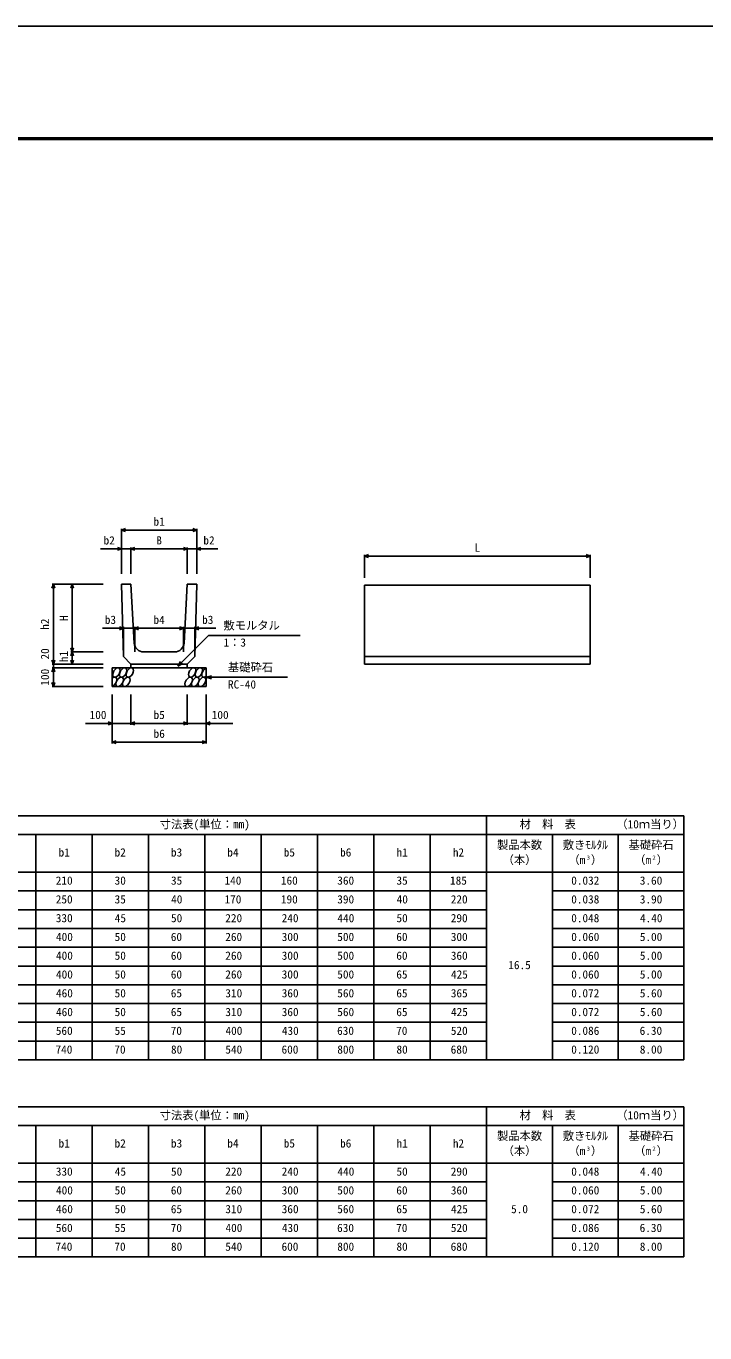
# Model space of a CAD drawing. Units: millimetres, scale not verified. Extents: x -25200 to 25200, y -8910 to 8910.
# Drawn here: x -21553 to -17941, y 1949 to 8910 of the extents above; entities that cross this region are included whole.
import ezdxf
from ezdxf.enums import TextEntityAlignment as Align

# ---------------------------------------------------------------- set-up
doc = ezdxf.new("R2010")
doc.units = ezdxf.units.MM
doc.header["$LTSCALE"] = 30
for name, color, linetype, lineweight in [('0-0_DIM', 7, 'Continuous', 25), ('0-1_Defpoints', 5, 'Continuous', 25), ('0-2_HATCH', 6, 'Continuous', 25), ('0-3_HYO', 3, 'Continuous', 25), ('0-4_HYO2', 4, 'Continuous', 25), ('0-5_OUTLINE', 3, 'Continuous', 25), ('0-6_TXT', 7, 'Continuous', 25), ('0-7_WAKU', 3, 'Continuous', 25)]:
    doc.layers.add(name, color=color, linetype=linetype, lineweight=lineweight)
doc.styles.add('ＭＳ ゴシック', font='')
doc.styles.get('ＭＳ ゴシック').set_extended_font_data('MS Gothic')

msp = doc.modelspace()

# ---------------------------------------------------------------- linework, layer by layer
at = {"layer": '0-0_DIM'}
for p, q in [((-21045.06, 6233.13), (-21045.06, 5991.9)), ((-20645.06, 6225.63), (-21045.06, 6225.63)), ((-20645.06, 6233.13), (-20645.06, 5991.9)), ((-21156.83, 6125.63), (-21045.06, 6125.63)), ((-20995.06, 6125.63), (-21045.06, 6125.63)), ((-20995.06, 6133.13), (-20995.06, 5991.9)), ((-20995.06, 6125.63), (-20695.06, 6125.63)), ((-20695.06, 6133.13), (-20695.06, 5991.9)), ((-20695.06, 6125.63), (-20645.06, 6125.63)), ((-20533.3, 6125.63), (-20645.06, 6125.63)), ((-19751.65, 6094.6), (-19751.65, 5972.1)), ((-18551.65, 6087.1), (-19751.65, 6087.1)), ((-18551.65, 6094.6), (-18551.65, 5972.1)), ((-21415.06, 5936.9), (-21142.56, 5936.9)), ((-21407.56, 5936.9), (-21407.56, 5511.9)), ((-21307.56, 5936.9), (-21307.56, 5576.9)), ((-21035.06, 5551.9), (-21035.06, 5710.1)), ((-20975.06, 5576.9), (-20975.06, 5710.1)), ((-20715.06, 5576.9), (-20715.06, 5710.1)), ((-20655.06, 5551.9), (-20655.06, 5710.1)), ((-21146.91, 5702.6), (-21035.06, 5702.6)), ((-20975.06, 5702.6), (-21035.06, 5702.6)), ((-20975.06, 5702.6), (-20715.06, 5702.6)), ((-20582.04, 5663.71), (-20745.7, 5500.06)), ((-20715.06, 5702.6), (-20655.06, 5702.6)), ((-20543.22, 5702.6), (-20655.06, 5702.6)), ((-20582.04, 5663.71), (-20094.11, 5663.71)), ((-21315.06, 5576.9), (-21142.56, 5576.9)), ((-21307.56, 5576.9), (-21307.56, 5511.9)), ((-21415.06, 5511.9), (-21142.56, 5511.9)), ((-20745.7, 5500.06), (-20730.7, 5526.04)), ((-20745.7, 5500.06), (-20719.72, 5515.06)), ((-21415.06, 5491.9), (-21142.56, 5491.9)), ((-20595.06, 5441.9), (-20566.09, 5449.67)), ((-20595.06, 5441.9), (-20161.75, 5441.9)), ((-20595.06, 5441.9), (-20566.09, 5434.14)), ((-21415.06, 5391.9), (-21142.56, 5391.9)), ((-21095.06, 5088.48), (-21095.06, 5349.84)), ((-20995.06, 5188.48), (-20995.06, 5349.84)), ((-20695.06, 5188.48), (-20695.06, 5349.84)), ((-20595.06, 5088.48), (-20595.06, 5349.84)), ((-21095.06, 5195.98), (-21236.86, 5195.98)), ((-21095.06, 5195.98), (-20995.06, 5195.98)), ((-20995.06, 5195.98), (-20695.06, 5195.98)), ((-20595.06, 5195.98), (-20695.06, 5195.98)), ((-20595.06, 5195.98), (-20453.27, 5195.98)), ((-21095.06, 5095.98), (-20595.06, 5095.98))]:
    msp.add_line(p, q, dxfattribs=at)
for points in [[(-21023.92, 6217.93), (-21045.06, 6225.63), (-21023.92, 6233.32)], [(-20666.21, 6233.32), (-20645.06, 6225.63), (-20666.21, 6217.93)], [(-21066.21, 6133.32), (-21045.06, 6125.63), (-21066.21, 6117.93)], [(-20973.92, 6117.93), (-20995.06, 6125.63), (-20973.92, 6133.32)], [(-20716.21, 6133.32), (-20695.06, 6125.63), (-20716.21, 6117.93)], [(-20623.92, 6133.32), (-20645.06, 6125.63), (-20623.92, 6117.93)], [(-19730.51, 6079.4), (-19751.65, 6087.1), (-19730.51, 6094.79)], [(-18572.79, 6094.79), (-18551.65, 6087.1), (-18572.79, 6079.4)], [(-21415.26, 5915.76), (-21407.56, 5936.9), (-21399.87, 5915.76)], [(-21315.26, 5915.76), (-21307.56, 5936.9), (-21299.87, 5915.76)], [(-21056.21, 5710.29), (-21035.06, 5702.6), (-21056.21, 5694.9)], [(-20953.92, 5694.9), (-20975.06, 5702.6), (-20953.92, 5710.29)], [(-20736.21, 5694.9), (-20715.06, 5702.6), (-20736.21, 5710.29)], [(-20633.92, 5710.29), (-20655.06, 5702.6), (-20633.92, 5694.9)], [(-21299.87, 5598.05), (-21307.56, 5576.9), (-21315.26, 5598.05)], [(-21315.26, 5555.76), (-21307.56, 5576.9), (-21299.87, 5555.76)], [(-21399.87, 5533.05), (-21407.56, 5511.9), (-21415.26, 5533.05)], [(-21407.56, 5511.9), (-21407.56, 5491.9), (-21407.56, 5391.9)], [(-21299.87, 5533.05), (-21307.56, 5511.9), (-21315.26, 5533.05)], [(-21399.87, 5470.76), (-21407.56, 5491.9), (-21415.26, 5470.76)], [(-21399.87, 5413.05), (-21407.56, 5391.9), (-21415.26, 5413.05)], [(-21116.21, 5203.67), (-21095.06, 5195.98), (-21116.21, 5188.28)], [(-20973.92, 5188.28), (-20995.06, 5195.98), (-20973.92, 5203.67)], [(-20716.21, 5203.67), (-20695.06, 5195.98), (-20716.21, 5188.28)], [(-20573.92, 5203.67), (-20595.06, 5195.98), (-20573.92, 5188.28)], [(-21073.92, 5088.28), (-21095.06, 5095.98), (-21073.92, 5103.67)], [(-20616.21, 5103.67), (-20595.06, 5095.98), (-20616.21, 5088.28)]]:
    msp.add_lwpolyline(points, dxfattribs=at)
at = {"layer": '0-1_Defpoints'}
msp.add_lwpolyline([(-25200, -8910), (0, -8910), (0, 8910), (-25200, 8910)], close=True, dxfattribs=at)
at = {"layer": '0-2_HATCH'}
for centre, start_param, end_param in [((-21090.77, 5416.91), 3.7419964, 7.318141), ((-20598.06, 5466.9), 0.6666252, 4.1103269)]:
    msp.add_ellipse(centre, major_axis=(14.54, 23.54), ratio=0.5792, start_param=start_param, end_param=end_param, dxfattribs=at)
for centre in [(-21072.17, 5466.9), (-21055.29, 5416.91), (-21036.7, 5466.9), (-21019.82, 5416.91), (-21001.22, 5466.9), (-20687.61, 5416.91), (-20669.02, 5466.9), (-20652.13, 5416.91), (-20633.54, 5466.9), (-20616.66, 5416.91)]:
    msp.add_ellipse(centre, major_axis=(14.54, 23.54), ratio=0.5792, dxfattribs=at)
at = {"layer": '0-3_HYO'}
for p, q in [((-23051.95, 4703.56), (-18051.95, 4703.56)), ((-19101.95, 4703.56), (-19101.95, 3403.56)), ((-18051.95, 4703.56), (-18051.95, 3403.56)), ((-22101.95, 4603.56), (-18051.95, 4603.56)), ((-21501.95, 4603.56), (-21501.95, 3403.56)), ((-21201.95, 4603.56), (-21201.95, 3403.56)), ((-20901.95, 4603.56), (-20901.95, 3403.56)), ((-20601.95, 4603.56), (-20601.95, 3403.56)), ((-20301.95, 4603.56), (-20301.95, 3403.56)), ((-20001.95, 4603.56), (-20001.95, 3403.56)), ((-19701.95, 4603.56), (-19701.95, 3403.56)), ((-19401.95, 4603.56), (-19401.95, 3403.56)), ((-18751.95, 4603.56), (-18751.95, 3403.56)), ((-18401.95, 4603.56), (-18401.95, 3403.56)), ((-23051.95, 4403.56), (-18051.95, 4403.56)), ((-23051.95, 3403.56), (-18051.95, 3403.56)), ((-23051.95, 3153.56), (-18051.95, 3153.56)), ((-19101.95, 3153.56), (-19101.95, 2353.56)), ((-18051.95, 3153.56), (-18051.95, 2353.56)), ((-22101.95, 3053.56), (-18051.95, 3053.56)), ((-21501.95, 3053.56), (-21501.95, 2353.56)), ((-21201.95, 3053.56), (-21201.95, 2353.56)), ((-20901.95, 3053.56), (-20901.95, 2353.56)), ((-20601.95, 3053.56), (-20601.95, 2353.56)), ((-20301.95, 3053.56), (-20301.95, 2353.56)), ((-20001.95, 3053.56), (-20001.95, 2353.56)), ((-19701.95, 3053.56), (-19701.95, 2353.56)), ((-19401.95, 3053.56), (-19401.95, 2353.56)), ((-18751.95, 3053.56), (-18751.95, 2353.56)), ((-18401.95, 3053.56), (-18401.95, 2353.56)), ((-23051.95, 2853.56), (-18051.95, 2853.56)), ((-23051.95, 2353.56), (-18051.95, 2353.56))]:
    msp.add_line(p, q, dxfattribs=at)
at = {"layer": '0-4_HYO2'}
for p, q in [((-23051.95, 4303.56), (-19101.95, 4303.56)), ((-18751.95, 4303.56), (-18051.95, 4303.56)), ((-23051.95, 4203.56), (-19101.95, 4203.56)), ((-18751.95, 4203.56), (-18051.95, 4203.56)), ((-23051.95, 4103.56), (-19101.95, 4103.56)), ((-18751.95, 4103.56), (-18051.95, 4103.56)), ((-23051.95, 4003.56), (-19101.95, 4003.56)), ((-18751.95, 4003.56), (-18051.95, 4003.56)), ((-23051.95, 3903.56), (-19101.95, 3903.56)), ((-18751.95, 3903.56), (-18051.95, 3903.56)), ((-23051.95, 3803.56), (-19101.95, 3803.56)), ((-18751.95, 3803.56), (-18051.95, 3803.56)), ((-23051.95, 3703.56), (-19101.95, 3703.56)), ((-18751.95, 3703.56), (-18051.95, 3703.56)), ((-23051.95, 3603.56), (-19101.95, 3603.56)), ((-18751.95, 3603.56), (-18051.95, 3603.56)), ((-23051.95, 3503.56), (-19101.95, 3503.56)), ((-18751.95, 3503.56), (-18051.95, 3503.56)), ((-23051.95, 2753.56), (-19101.95, 2753.56)), ((-18751.95, 2753.56), (-18051.95, 2753.56)), ((-23051.95, 2653.56), (-19101.95, 2653.56)), ((-18751.95, 2653.56), (-18051.95, 2653.56)), ((-23051.95, 2553.56), (-19101.95, 2553.56)), ((-18751.95, 2553.56), (-18051.95, 2553.56)), ((-23051.95, 2453.56), (-19101.95, 2453.56)), ((-18751.95, 2453.56), (-18051.95, 2453.56))]:
    msp.add_line(p, q, dxfattribs=at)
at = {"layer": '0-5_OUTLINE'}
for p, q in [((-21045.06, 5936.9), (-20995.06, 5936.9)), ((-21035.06, 5551.9), (-21045.06, 5936.9)), ((-20977.69, 5624.12), (-20995.06, 5936.9)), ((-20712.44, 5624.12), (-20695.06, 5936.9)), ((-20695.06, 5936.9), (-20645.06, 5936.9)), ((-20655.06, 5551.9), (-20645.06, 5936.9)), ((-18551.65, 5932.1), (-19751.65, 5932.1)), ((-19751.65, 5511.9), (-19751.65, 5932.1)), ((-18551.65, 5932.1), (-18551.65, 5511.9)), ((-20762.36, 5576.9), (-20927.77, 5576.9)), ((-20995.06, 5511.9), (-21035.06, 5551.9)), ((-20695.06, 5511.9), (-20995.06, 5511.9)), ((-20995.06, 5491.9), (-20995.06, 5511.9)), ((-20695.06, 5511.9), (-20655.06, 5551.9)), ((-20695.06, 5491.9), (-20695.06, 5511.9)), ((-19751.65, 5551.9), (-18551.65, 5551.9)), ((-19751.65, 5511.9), (-18551.65, 5511.9)), ((-20595.06, 5491.9), (-21095.06, 5491.9)), ((-21095.06, 5391.9), (-21095.06, 5491.9)), ((-20595.06, 5491.9), (-20595.06, 5391.9)), ((-20595.06, 5391.9), (-21095.06, 5391.9))]:
    msp.add_line(p, q, dxfattribs=at)
for centre, start, end in [((-20927.77, 5626.9), 183.17983, 270), ((-20762.36, 5626.9), 270, 356.82017)]:
    msp.add_arc(centre, 50, start, end, dxfattribs=at)
at = {"layer": '0-7_WAKU', "lineweight": 50}
msp.add_lwpolyline([(-24600, -8310), (-600, -8310), (-600, 8310), (-24600, 8310)], close=True, dxfattribs=at)

# ---------------------------------------------------------------- texts
at = {"layer": '0-0_DIM', "style": 'ＭＳ ゴシック'}
for s, p in [('b1', (-20875.06, 6235.63)), ('b2', (-21140.59, 6135.63)), ('B', (-20860.06, 6135.63)), ('b2', (-20609.54, 6135.63)), ('L', (-19166.65, 6097.1)), ('b3', (-21134, 5712.6)), ('b4', (-20875.06, 5712.6)), ('b3', (-20616.13, 5712.6)), ('敷モルタル', (-20502.67, 5682.45)), ('1：3', (-20502.67, 5591.76)), ('基礎砕石', (-20478.74, 5459.08)), ('RC-40', (-20478.74, 5368.39)), ('100', (-21215.06, 5205.98)), ('b5', (-20874.53, 5205.98)), ('100', (-20565.06, 5205.98)), ('b6', (-20874.53, 5105.98)), ('210', (-21395.15, 4323.56)), ('30', (-21081.95, 4323.56)), ('35', (-20781.95, 4323.56)), ('140', (-20496.95, 4323.56)), ('160', (-20196.95, 4323.56)), ('360', (-19896.95, 4323.56)), ('35', (-19581.95, 4323.56)), ('185', (-19296.95, 4323.56)), ('0.032', (-18651.95, 4323.56)), ('3.60', (-18286.95, 4323.56)), ('250', (-21395.15, 4223.56)), ('35', (-21081.95, 4223.56)), ('40', (-20781.04, 4223.56)), ('170', (-20496.95, 4223.56)), ('190', (-20196.95, 4223.56)), ('390', (-19896.95, 4223.56)), ('40', (-19581.03, 4223.56)), ('220', (-19292.99, 4223.56)), ('0.038', (-18651.95, 4223.56)), ('3.90', (-18286.95, 4223.56)), ('330', (-21394.85, 4123.56)), ('45', (-21081.03, 4123.56)), ('50', (-20781.95, 4123.56)), ('220', (-20492.99, 4123.56)), ('240', (-20192.99, 4123.56)), ('440', (-19896.03, 4123.56)), ('50', (-19581.95, 4123.56)), ('290', (-19292.99, 4123.56)), ('0.048', (-18651.95, 4123.56)), ('4.40', (-18286.03, 4123.56)), ('400', (-21393.93, 4023.56)), ('50', (-21081.95, 4023.56)), ('60', (-20782.86, 4023.56)), ('260', (-20492.99, 4023.56)), ('300', (-20192.68, 4023.56)), ('500', (-19896.95, 4023.56)), ('60', (-19582.86, 4023.56)), ('300', (-19292.68, 4023.56)), ('0.060', (-18651.95, 4023.56)), ('5.00', (-18286.95, 4023.56)), ('400', (-21393.93, 3923.56)), ('50', (-21081.95, 3923.56)), ('60', (-20782.86, 3923.56)), ('260', (-20492.99, 3923.56)), ('300', (-20192.68, 3923.56)), ('500', (-19896.95, 3923.56)), ('60', (-19582.86, 3923.56)), ('360', (-19292.68, 3923.56)), ('0.060', (-18651.95, 3923.56)), ('5.00', (-18286.95, 3923.56)), ('400', (-21393.93, 3823.56)), ('50', (-21081.95, 3823.56)), ('60', (-20782.86, 3823.56)), ('260', (-20492.99, 3823.56)), ('300', (-20192.68, 3823.56)), ('500', (-19896.95, 3823.56)), ('65', (-19582.86, 3823.56)), ('425', (-19291.77, 3823.56)), ('0.060', (-18651.95, 3823.56)), ('5.00', (-18286.95, 3823.56)), ('460', (-21393.93, 3723.56)), ('50', (-21081.95, 3723.56)), ('65', (-20782.86, 3723.56)), ('310', (-20492.68, 3723.56)), ('360', (-20192.68, 3723.56)), ('560', (-19896.95, 3723.56)), ('65', (-19582.86, 3723.56)), ('365', (-19292.68, 3723.56)), ('0.072', (-18651.95, 3723.56)), ('5.60', (-18286.95, 3723.56)), ('460', (-21393.93, 3623.56)), ('50', (-21081.95, 3623.56)), ('65', (-20782.86, 3623.56)), ('310', (-20492.68, 3623.56)), ('360', (-20192.68, 3623.56)), ('560', (-19896.95, 3623.56)), ('65', (-19582.86, 3623.56)), ('425', (-19291.77, 3623.56)), ('0.072', (-18651.95, 3623.56)), ('5.60', (-18286.95, 3623.56)), ('560', (-21394.85, 3523.56)), ('55', (-21081.95, 3523.56)), ('70', (-20783.47, 3523.56)), ('400', (-20491.77, 3523.56)), ('430', (-20191.77, 3523.56)), ('630', (-19897.86, 3523.56)), ('70', (-19583.47, 3523.56)), ('520', (-19292.68, 3523.56)), ('0.086', (-18651.95, 3523.56)), ('6.30', (-18287.86, 3523.56)), ('740', (-21396.37, 3423.56)), ('70', (-21083.47, 3423.56)), ('80', (-20781.95, 3423.56)), ('540', (-20492.68, 3423.56)), ('600', (-20193.6, 3423.56)), ('800', (-19896.95, 3423.56)), ('80', (-19581.95, 3423.56)), ('680', (-19293.6, 3423.56)), ('0.120', (-18651.95, 3423.56)), ('8.00', (-18286.95, 3423.56)), ('330', (-21394.85, 2773.56)), ('45', (-21081.03, 2773.56)), ('50', (-20781.95, 2773.56)), ('220', (-20492.99, 2773.56)), ('240', (-20192.99, 2773.56)), ('440', (-19896.03, 2773.56)), ('50', (-19581.95, 2773.56)), ('290', (-19292.99, 2773.56)), ('0.048', (-18651.95, 2773.56)), ('4.40', (-18286.03, 2773.56)), ('400', (-21393.93, 2673.56)), ('50', (-21081.95, 2673.56)), ('60', (-20782.86, 2673.56)), ('260', (-20492.99, 2673.56)), ('300', (-20192.68, 2673.56)), ('500', (-19896.95, 2673.56)), ('60', (-19582.86, 2673.56)), ('360', (-19292.68, 2673.56)), ('0.060', (-18651.95, 2673.56)), ('5.00', (-18286.95, 2673.56)), ('460', (-21393.93, 2573.56)), ('50', (-21081.95, 2573.56)), ('65', (-20782.86, 2573.56)), ('310', (-20492.68, 2573.56)), ('360', (-20192.68, 2573.56)), ('560', (-19896.95, 2573.56)), ('65', (-19582.86, 2573.56)), ('425', (-19291.77, 2573.56)), ('0.072', (-18651.95, 2573.56)), ('5.60', (-18286.95, 2573.56)), ('560', (-21394.85, 2473.56)), ('55', (-21081.95, 2473.56)), ('70', (-20783.47, 2473.56)), ('400', (-20491.77, 2473.56)), ('430', (-20191.77, 2473.56)), ('630', (-19897.86, 2473.56)), ('70', (-19583.47, 2473.56)), ('520', (-19292.68, 2473.56)), ('0.086', (-18651.95, 2473.56)), ('6.30', (-18287.86, 2473.56)), ('740', (-21396.37, 2373.56)), ('70', (-21083.47, 2373.56)), ('80', (-20781.95, 2373.56)), ('540', (-20492.68, 2373.56)), ('600', (-20193.6, 2373.56)), ('800', (-19896.95, 2373.56)), ('80', (-19581.95, 2373.56)), ('680', (-19293.6, 2373.56)), ('0.120', (-18651.95, 2373.56)), ('8.00', (-18286.95, 2373.56))]:
    msp.add_text(s, height=43.99, dxfattribs=at).set_placement(p, align=Align.BOTTOM_LEFT)
for s, p in [('h2', (-21417.56, 5694.4)), ('H', (-21317.56, 5741.9)), ('20', (-21417.56, 5536.22)), ('h1', (-21317.56, 5521.9)), ('100', (-21417.56, 5396.9))]:
    msp.add_text(s, height=43.99, rotation=90, dxfattribs=at).set_placement(p, align=Align.BOTTOM_LEFT)
at = {"layer": '0-6_TXT', "style": 'ＭＳ ゴシック'}
for s, height, p in [('寸法表(単位：㎜)', 43.99, (-20841.95, 4623.56)), ('材  料  表', 43.99, (-18926.95, 4623.56)), ('（', 43.99, (-18411.95, 4623.56)), ('1', 43.99, (-18351.95, 4623.56)), ('0', 43.99, (-18321.95, 4623.56)), ('ｍ', 43.99, (-18291.95, 4623.56)), ('当', 43.99, (-18231.95, 4623.56)), ('り', 43.99, (-18171.95, 4623.56)), ('）', 43.99, (-18111.95, 4623.56)), ('b1', 43.99, (-21380.15, 4473.56)), ('b2', 43.99, (-21081.95, 4473.56)), ('b3', 43.99, (-20781.95, 4473.56)), ('b4', 43.99, (-20481.95, 4473.56)), ('b5', 43.99, (-20181.95, 4473.56)), ('b6', 43.99, (-19881.95, 4473.56)), ('h1', 43.99, (-19581.95, 4473.56)), ('h2', 43.99, (-19281.95, 4473.56)), ('製品本数', 43.99, (-19046.95, 4513.56)), ('敷きﾓﾙﾀﾙ', 43.99, (-18696.95, 4513.56)), ('基礎砕石', 43.99, (-18346.95, 4513.56)), ('（本）', 43.99, (-19016.95, 4433.56)), ('（m ）', 43.99, (-18666.95, 4433.56)), ('3', 21.99, (-18569.46, 4463.56)), ('（m ）', 43.99, (-18316.95, 4433.56)), ('2', 21.99, (-18219.46, 4463.56)), ('16.5', 43.99, (-18986.95, 3873.56)), ('寸法表(単位：㎜)', 43.99, (-20841.95, 3073.56)), ('材  料  表', 43.99, (-18926.95, 3073.56)), ('（', 43.99, (-18411.95, 3073.56)), ('当', 43.99, (-18231.95, 3073.56)), ('り', 43.99, (-18171.95, 3073.56)), ('）', 43.99, (-18111.95, 3073.56)), ('1', 43.99, (-18351.95, 3073.56)), ('0', 43.99, (-18321.95, 3073.56)), ('ｍ', 43.99, (-18291.95, 3073.56)), ('製品本数', 43.99, (-19046.95, 2963.56)), ('敷きﾓﾙﾀﾙ', 43.99, (-18696.95, 2963.56)), ('基礎砕石', 43.99, (-18346.95, 2963.56)), ('b1', 43.99, (-21380.15, 2923.56)), ('b2', 43.99, (-21081.95, 2923.56)), ('b3', 43.99, (-20781.95, 2923.56)), ('b4', 43.99, (-20481.95, 2923.56)), ('b5', 43.99, (-20181.95, 2923.56)), ('b6', 43.99, (-19881.95, 2923.56)), ('h1', 43.99, (-19581.95, 2923.56)), ('h2', 43.99, (-19281.95, 2923.56)), ('（本）', 43.99, (-19016.95, 2883.56)), ('（m ）', 43.99, (-18666.95, 2883.56)), ('3', 21.99, (-18569.46, 2913.56)), ('（m ）', 43.99, (-18316.95, 2883.56)), ('2', 21.99, (-18219.46, 2913.56)), ('5.0', 43.99, (-18971.95, 2573.56))]:
    msp.add_text(s, height=height, dxfattribs=at).set_placement(p, align=Align.BOTTOM_LEFT)

doc.saveas('drawing.dxf')
